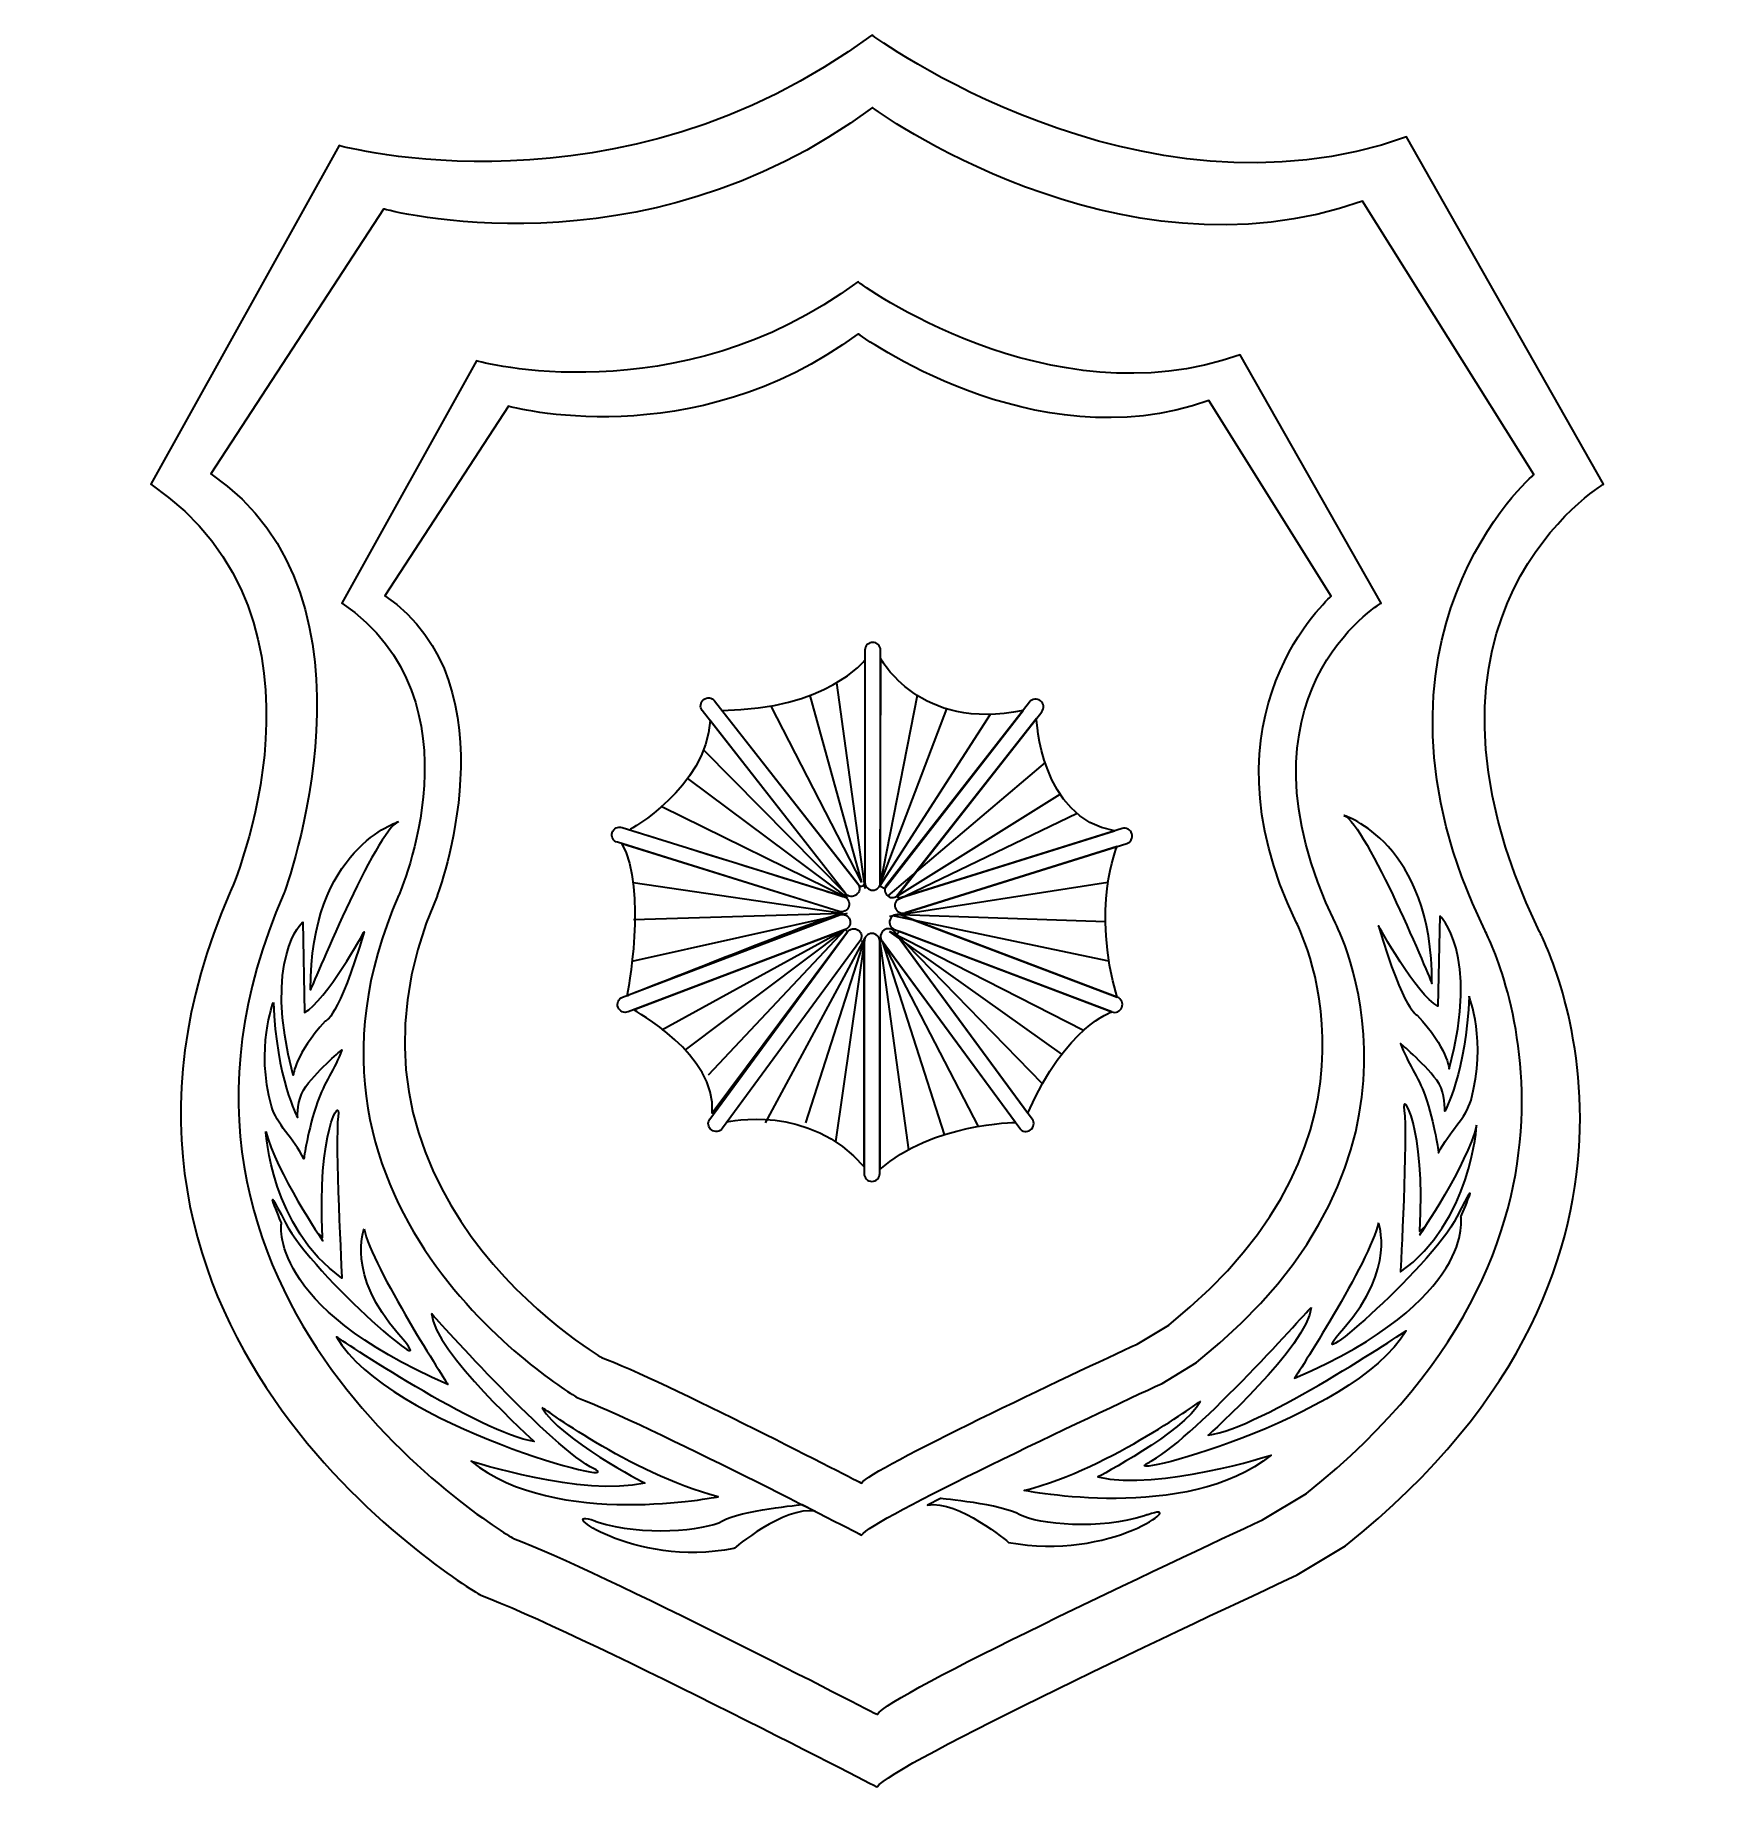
# Model space of a CAD drawing. Header units: inches. Extents: x 82 to 567, y 152 to 658.
import ezdxf

# ---------------------------------------------------------------- set-up
doc = ezdxf.new("R2010")
doc.units = ezdxf.units.IN
doc.header["$MEASUREMENT"] = 0
doc.layers.add('Layer 2', color=7, linetype='Continuous')

# ---------------------------------------------------------------- blocks, each defined once
blk = doc.blocks.new('block 2')
at = {"layer": 'Layer 2', "color": 7, "lineweight": 35}
for points, knots in [([(186.75, 430.88), (186.75, 430.88), (161, 422.96), (161.25, 382.23), (161.25, 382.23), (180.23, 428.47), (186.75, 430.88)], [0, 0, 0, 0, 1, 1, 1, 2, 2, 2, 2]), ([(159, 401.84), (159, 401.84), (147.25, 391.24), (156.25, 357.5), (156.25, 357.5), (156.75, 363.66), (165.5, 373.08), (165.5, 373.08), (169.25, 373.66), (176.75, 398.96), (176.75, 398.96), (165.67, 378.77), (159.5, 375.65), (159.5, 375.65), (159, 401.84), (159, 401.84)], [0, 0, 0, 0, 1, 1, 1, 2, 2, 2, 3, 3, 3, 4, 4, 4, 5, 5, 5, 5]), ([(150.5, 378.56), (150.5, 378.56), (145.3, 365.41), (149.93, 348.5), (151.35, 343.31), (156.33, 339.3), (159.32, 333.25), (159.32, 333.25), (160.47, 341.75), (163.25, 349.75), (165.15, 355.21), (168.34, 359.28), (170.33, 364.83), (170.33, 364.83), (164.03, 359.68), (159.86, 354.24), (157.79, 351.54), (157.5, 347.5), (157.5, 345.25), (157.5, 345.25), (151.31, 356.54), (150.5, 378.56)], [0, 0, 0, 0, 1, 1, 1, 2, 2, 2, 3, 3, 3, 4, 4, 4, 5, 5, 5, 6, 6, 6, 7, 7, 7, 7]), ([(148.31, 341.19), (148.31, 341.19), (149.83, 313.25), (170.33, 298.75), (170.33, 298.75), (168.25, 338.75), (169.25, 345.5), (170.24, 352.18), (163.01, 340.99), (164.74, 310.5), (164.76, 310.17), (162, 313.8), (164.8, 309.5), (164.8, 309.5), (151.12, 329.63), (148.31, 341.19)], [0, 0, 0, 0, 1, 1, 1, 2, 2, 2, 3, 3, 3, 4, 4, 4, 5, 5, 5, 5]), ([(176.75, 313), (176.75, 313), (171.5, 299.75), (186.75, 282.5), (202, 265.25), (161.75, 299.5), (154, 314.75), (146.25, 330), (152.86, 314.75), (152.86, 314.75), (152.86, 314.75), (148.25, 290.75), (201, 268), (201, 268), (179, 302), (176.75, 313)], [0, 0, 0, 0, 1, 1, 1, 2, 2, 2, 3, 3, 3, 4, 4, 4, 5, 5, 5, 5]), ([(196.25, 288.5), (196.25, 288.5), (229.14, 251.53), (242.22, 244.17), (242.49, 244.01), (242.75, 243.88), (243, 243.75), (255.5, 237.5), (183.9, 255.75), (168.75, 281.75), (168.75, 281.75), (210.75, 253.5), (226, 251.5), (226, 251.5), (197, 277.5), (196.25, 288.5)], [0, 0, 0, 0, 1, 1, 1, 2, 2, 2, 3, 3, 3, 4, 4, 4, 5, 5, 5, 5]), ([(228.25, 261.25), (227.81, 262.04), (253.25, 242.25), (279.25, 235.5), (279.25, 235.5), (232.25, 226), (207.75, 245.75), (207.75, 245.75), (240, 235.33), (258, 239.42), (258, 239.42), (233.25, 252.25), (228.25, 261.25)], [0, 0, 0, 0, 1, 1, 1, 2, 2, 2, 3, 3, 3, 4, 4, 4, 4]), ([(303.51, 233.22), (303.51, 233.22), (285.75, 231.5), (280.5, 228.5), (275.38, 225.58), (256.96, 224.08), (244.46, 228.17), (244.13, 228.28), (243.81, 228.39), (243.5, 228.5), (231, 233), (254.35, 214.75), (283.8, 220.5), (283.8, 220.5), (298.33, 232.83), (307.29, 231.29), (307.29, 231.29), (303.51, 233.22), (303.51, 233.22)], [0, 0, 0, 0, 1, 1, 1, 2, 2, 2, 3, 3, 3, 4, 4, 4, 5, 5, 5, 6, 6, 6, 6])]:
    blk.add_open_spline(points, degree=3, knots=knots, dxfattribs=at)
blk = doc.blocks.new('block 3')
at = {"layer": 'Layer 2', "color": 7, "lineweight": 35}
for points, knots in [([(460.35, 432.67), (460.35, 432.67), (486.1, 424.75), (485.85, 384.02), (485.85, 384.02), (466.87, 430.26), (460.35, 432.67)], [0, 0, 0, 0, 1, 1, 1, 2, 2, 2, 2]), ([(488.1, 403.63), (488.1, 403.63), (499.85, 393.04), (490.85, 359.29), (490.85, 359.29), (490.35, 365.45), (481.6, 374.87), (481.6, 374.87), (477.85, 375.45), (470.35, 400.75), (470.35, 400.75), (481.43, 380.56), (487.6, 377.45), (487.6, 377.45), (488.1, 403.63), (488.1, 403.63)], [0, 0, 0, 0, 1, 1, 1, 2, 2, 2, 3, 3, 3, 4, 4, 4, 5, 5, 5, 5]), ([(496.6, 380.36), (496.6, 380.36), (501.8, 367.2), (497.17, 350.29), (495.75, 345.1), (490.78, 341.09), (487.78, 335.04), (487.78, 335.04), (486.63, 343.55), (483.85, 351.54), (481.96, 357.01), (478.76, 361.08), (476.77, 366.62), (476.77, 366.62), (483.07, 361.47), (487.24, 356.03), (489.31, 353.34), (489.6, 349.29), (489.6, 347.04), (489.6, 347.04), (495.79, 358.33), (496.6, 380.36)], [0, 0, 0, 0, 1, 1, 1, 2, 2, 2, 3, 3, 3, 4, 4, 4, 5, 5, 5, 6, 6, 6, 7, 7, 7, 7]), ([(498.79, 342.99), (498.79, 342.99), (497.27, 315.04), (476.77, 300.54), (476.77, 300.54), (478.85, 340.54), (477.85, 347.29), (476.86, 353.97), (484.09, 342.79), (482.36, 312.29), (482.34, 311.96), (485.1, 315.59), (482.3, 311.29), (482.3, 311.29), (495.99, 331.43), (498.79, 342.99)], [0, 0, 0, 0, 1, 1, 1, 2, 2, 2, 3, 3, 3, 4, 4, 4, 5, 5, 5, 5]), ([(470.35, 314.79), (470.35, 314.79), (475.6, 301.54), (460.35, 284.29), (445.1, 267.04), (485.35, 301.29), (493.1, 316.54), (500.85, 331.79), (494.25, 316.54), (494.25, 316.54), (494.25, 316.54), (498.85, 292.54), (446.1, 269.79), (446.1, 269.79), (468.1, 303.79), (470.35, 314.79)], [0, 0, 0, 0, 1, 1, 1, 2, 2, 2, 3, 3, 3, 4, 4, 4, 5, 5, 5, 5]), ([(450.85, 290.29), (450.85, 290.29), (417.96, 253.33), (404.88, 245.96), (404.61, 245.81), (404.35, 245.67), (404.1, 245.54), (391.6, 239.29), (463.2, 257.54), (478.35, 283.54), (478.35, 283.54), (436.35, 255.29), (421.1, 253.29), (421.1, 253.29), (450.1, 279.29), (450.85, 290.29)], [0, 0, 0, 0, 1, 1, 1, 2, 2, 2, 3, 3, 3, 4, 4, 4, 5, 5, 5, 5]), ([(418.85, 263.04), (419.29, 263.83), (393.85, 244.04), (367.85, 237.29), (367.85, 237.29), (414.85, 227.79), (439.35, 247.54), (439.35, 247.54), (407.1, 237.13), (389.1, 241.21), (389.1, 241.21), (413.85, 254.04), (418.85, 263.04)], [0, 0, 0, 0, 1, 1, 1, 2, 2, 2, 3, 3, 3, 4, 4, 4, 4]), ([(343.6, 235.01), (343.6, 235.01), (361.35, 233.29), (366.6, 230.29), (371.72, 227.37), (390.14, 225.87), (402.65, 229.97), (402.97, 230.07), (403.29, 230.18), (403.6, 230.29), (416.1, 234.79), (392.75, 216.54), (363.3, 222.29), (363.3, 222.29), (348.78, 234.63), (339.81, 233.09), (339.81, 233.09), (343.6, 235.01), (343.6, 235.01)], [0, 0, 0, 0, 1, 1, 1, 2, 2, 2, 3, 3, 3, 4, 4, 4, 5, 5, 5, 6, 6, 6, 6])]:
    blk.add_open_spline(points, degree=3, knots=knots, dxfattribs=at)

msp = doc.modelspace()

# ---------------------------------------------------------------- linework, layer by layer
at = {"layer": 'Layer 2', "color": 7, "lineweight": 35}
for points in [[(305.77, 467.38), (320.73, 413.26)], [(313.53, 471.06), (321.73, 411.52)], [(336.86, 467.38), (326.01, 412.26)], [(294.44, 464.31), (320.73, 413.26)], [(358, 461.89), (326.01, 412.26)], [(345.38, 463.5), (326.25, 413.26)], [(275.04, 451.67), (316.09, 410.09)], [(373.88, 447.95), (328.31, 409.35)], [(270.41, 443.32), (316.65, 408.81)], [(330.9, 409.22), (378.23, 438.79)], [(262.92, 435.24), (316.65, 408.81)], [(383.18, 433.17), (330.9, 408.07)], [(254.64, 413.26), (315.12, 404.39)], [(392.08, 413.26), (328.85, 403.45)], [(254.32, 390.5), (316.65, 404.39)], [(254.77, 402.5), (315.12, 404.39)], [(392.37, 390.5), (329.83, 403.6)], [(391.34, 401.84), (331.91, 403.85)], [(316.03, 399.63), (262.92, 370.53)], [(316.03, 399.63), (269.65, 364.83)], [(316.03, 399.63), (276.39, 357.5)], [(321.73, 397.24), (292.84, 343.66)], [(321.73, 397.24), (304.5, 343.66)], [(321.73, 397.24), (313.25, 338.22)], [(326.01, 396.24), (334.3, 335.92)], [(326.69, 396.28), (344.68, 340.28)], [(326.69, 396.28), (354.51, 342.66)], [(378.73, 363.6), (328.85, 399.09)], [(384.98, 370.45), (328.85, 399.09)], [(373.1, 355.01), (330.33, 398.96)]]:
    msp.add_lwpolyline(points, dxfattribs=at)
for points, knots in [([(446.88, 212.88), (419.57, 200.18), (329.28, 157.86), (325.25, 151.5), (325.25, 151.5), (237.5, 197), (210.5, 207), (210.5, 207), (81.5, 281.5), (138, 410.5), (138, 410.5), (173, 489), (115, 528.5), (115, 528.5), (169.5, 626.5), (169.5, 626.5), (169.5, 626.5), (250.5, 604), (323.75, 658.5), (323.75, 658.5), (401, 601.5), (478.5, 629), (478.5, 629), (535.5, 528.5), (535.5, 528.5), (535.5, 528.5), (472.5, 491), (517, 399), (517, 399), (566.91, 305.9), (460.8, 221.25), (460.8, 221.25), (446.88, 212.88), (446.88, 212.88)], [0, 0, 0, 0, 1, 1, 1, 2, 2, 2, 3, 3, 3, 4, 4, 4, 5, 5, 5, 6, 6, 6, 7, 7, 7, 8, 8, 8, 9, 9, 9, 10, 10, 10, 11, 11, 11, 11]), ([(436.8, 228.79), (411.76, 217.15), (328.95, 178.33), (325.25, 172.5), (325.25, 172.5), (244.77, 214.23), (220.01, 223.4), (220.01, 223.4), (101.69, 291.73), (153.51, 410.04), (153.51, 410.04), (185.61, 495.27), (132.42, 531.5), (132.42, 531.5), (182.4, 608.15), (182.4, 608.15), (182.4, 608.15), (256.69, 587.51), (323.88, 637.5), (323.88, 637.5), (394.72, 585.22), (465.8, 610.44), (465.8, 610.44), (515.33, 531.33), (515.33, 531.33), (515.33, 531.33), (460.3, 483.88), (501.12, 399.5), (501.12, 399.5), (546.89, 314.11), (449.57, 236.47), (449.57, 236.47), (436.8, 228.79), (436.8, 228.79)], [0, 0, 0, 0, 1, 1, 1, 2, 2, 2, 3, 3, 3, 4, 4, 4, 5, 5, 5, 6, 6, 6, 7, 7, 7, 8, 8, 8, 9, 9, 9, 10, 10, 10, 11, 11, 11, 11]), ([(407.74, 268.3), (388.21, 259.22), (323.62, 228.94), (320.73, 224.39), (320.73, 224.39), (257.96, 256.94), (238.65, 264.09), (238.65, 264.09), (146.37, 317.39), (186.79, 409.66), (186.79, 409.66), (211.82, 465.82), (170.33, 494.07), (170.33, 494.07), (209.32, 564.18), (209.32, 564.18), (209.32, 564.18), (267.26, 548.08), (319.66, 587.07), (319.66, 587.07), (374.92, 546.29), (430.36, 565.97), (430.36, 565.97), (471.13, 494.07), (471.13, 494.07), (471.13, 494.07), (426.07, 467.25), (457.9, 401.44), (457.9, 401.44), (493.6, 334.84), (417.7, 274.29), (417.7, 274.29), (407.74, 268.3), (407.74, 268.3)], [0, 0, 0, 0, 1, 1, 1, 2, 2, 2, 3, 3, 3, 4, 4, 4, 5, 5, 5, 6, 6, 6, 7, 7, 7, 8, 8, 8, 9, 9, 9, 10, 10, 10, 11, 11, 11, 11]), ([(400.53, 279.69), (382.62, 271.35), (323.38, 243.59), (320.73, 239.42), (320.73, 239.42), (263.16, 269.26), (245.45, 275.83), (245.45, 275.83), (160.81, 324.7), (197.88, 409.34), (197.88, 409.34), (220.85, 470.31), (182.79, 496.22), (182.79, 496.22), (218.55, 551.05), (218.55, 551.05), (218.55, 551.05), (271.69, 536.29), (319.75, 572.05), (319.75, 572.05), (370.43, 534.65), (421.28, 552.69), (421.28, 552.69), (456.71, 496.1), (456.71, 496.1), (456.71, 496.1), (417.34, 462.15), (446.54, 401.79), (446.54, 401.79), (479.28, 340.71), (409.66, 285.18), (409.66, 285.18), (400.53, 279.69), (400.53, 279.69)], [0, 0, 0, 0, 1, 1, 1, 2, 2, 2, 3, 3, 3, 4, 4, 4, 5, 5, 5, 6, 6, 6, 7, 7, 7, 8, 8, 8, 9, 9, 9, 10, 10, 10, 11, 11, 11, 11]), ([(326.25, 413.26), (326.25, 412.01), (325.24, 411), (323.99, 411), (323.99, 411), (323.99, 411), (323.99, 411), (322.74, 411), (321.73, 412.01), (321.73, 413.26), (321.73, 413.26), (321.73, 480.49), (321.73, 480.49), (321.73, 481.74), (322.74, 482.75), (323.99, 482.75), (323.99, 482.75), (323.99, 482.75), (323.99, 482.75), (325.24, 482.75), (326.25, 481.74), (326.25, 480.49), (326.25, 480.49), (326.25, 413.26), (326.25, 413.26)], [0, 0, 0, 0, 1, 1, 1, 2, 2, 2, 3, 3, 3, 4, 4, 4, 5, 5, 5, 6, 6, 6, 7, 7, 7, 8, 8, 8, 8]), ([(321.73, 413.26), (321.73, 413.26), (321.73, 477.62), (321.73, 477.62), (321.73, 477.62), (310.69, 463.27), (280.35, 463.07), (280.35, 463.07), (319.65, 412.87), (319.65, 412.87), (319.65, 412.87), (320.96, 410.77), (321.73, 413.26)], [0, 0, 0, 0, 1, 1, 1, 2, 2, 2, 3, 3, 3, 4, 4, 4, 4]), ([(326.25, 478.12), (326.25, 478.12), (337.45, 456.72), (367.48, 463.05), (367.48, 463.05), (327.49, 411.52), (327.49, 411.52), (327.49, 411.52), (326.01, 412.26), (326.01, 412.26), (326.01, 412.26), (326.25, 478.12), (326.25, 478.12)], [0, 0, 0, 0, 1, 1, 1, 2, 2, 2, 3, 3, 3, 4, 4, 4, 4]), ([(278.2, 465.81), (277.43, 466.79), (276.01, 466.97), (275.03, 466.2), (275.03, 466.2), (275.03, 466.2), (275.03, 466.2), (274.05, 465.43), (273.88, 464.01), (274.65, 463.03), (274.65, 463.03), (316.09, 410.09), (316.09, 410.09), (316.86, 409.1), (318.28, 408.93), (319.26, 409.7), (319.26, 409.7), (319.26, 409.7), (319.26, 409.7), (320.24, 410.47), (320.41, 411.89), (319.65, 412.87), (319.65, 412.87), (278.2, 465.81), (278.2, 465.81)], [0, 0, 0, 0, 1, 1, 1, 2, 2, 2, 3, 3, 3, 4, 4, 4, 5, 5, 5, 6, 6, 6, 7, 7, 7, 8, 8, 8, 8]), ([(369.37, 465.46), (370.13, 466.44), (371.55, 466.61), (372.54, 465.85), (372.54, 465.85), (372.54, 465.85), (372.54, 465.85), (373.52, 465.08), (373.69, 463.66), (372.92, 462.67), (372.92, 462.67), (331.48, 409.73), (331.48, 409.73), (330.71, 408.75), (329.29, 408.58), (328.31, 409.35), (328.31, 409.35), (328.31, 409.35), (328.31, 409.35), (327.33, 410.12), (327.16, 411.54), (327.92, 412.52), (327.92, 412.52), (369.37, 465.46), (369.37, 465.46)], [0, 0, 0, 0, 1, 1, 1, 2, 2, 2, 3, 3, 3, 4, 4, 4, 5, 5, 5, 6, 6, 6, 7, 7, 7, 8, 8, 8, 8]), ([(276.92, 460.13), (276.92, 460.13), (316.09, 410.09), (316.09, 410.09), (316.09, 410.09), (316.22, 408.96), (315.58, 409.16), (314.95, 409.36), (253.59, 428.51), (253.59, 428.51), (253.59, 428.51), (275.71, 440.51), (276.92, 460.13)], [0, 0, 0, 0, 1, 1, 1, 2, 2, 2, 3, 3, 3, 4, 4, 4, 4]), ([(371.39, 460.71), (371.39, 460.71), (372.48, 431.94), (393.99, 428.16), (393.99, 428.16), (331.98, 408.81), (331.98, 408.81), (331.98, 408.81), (330.9, 409.22), (330.9, 409.22), (330.9, 409.22), (371.39, 460.71), (371.39, 460.71)], [0, 0, 0, 0, 1, 1, 1, 2, 2, 2, 3, 3, 3, 4, 4, 4, 4]), ([(251.41, 429.19), (250.22, 429.56), (248.95, 428.9), (248.58, 427.71), (248.58, 427.71), (248.58, 427.71), (248.58, 427.71), (248.21, 426.52), (248.87, 425.25), (250.06, 424.88), (250.06, 424.88), (314.24, 404.85), (314.24, 404.85), (315.43, 404.48), (316.7, 405.14), (317.07, 406.33), (317.07, 406.33), (317.07, 406.33), (317.07, 406.33), (317.44, 407.52), (316.78, 408.79), (315.58, 409.16), (315.58, 409.16), (251.41, 429.19), (251.41, 429.19)], [0, 0, 0, 0, 1, 1, 1, 2, 2, 2, 3, 3, 3, 4, 4, 4, 5, 5, 5, 6, 6, 6, 7, 7, 7, 8, 8, 8, 8]), ([(396.16, 428.84), (397.35, 429.21), (398.62, 428.54), (398.99, 427.35), (398.99, 427.35), (398.99, 427.35), (398.99, 427.35), (399.36, 426.16), (398.7, 424.9), (397.51, 424.52), (397.51, 424.52), (333.33, 404.5), (333.33, 404.5), (332.14, 404.12), (330.87, 404.79), (330.5, 405.98), (330.5, 405.98), (330.5, 405.98), (330.5, 405.98), (330.13, 407.17), (330.79, 408.43), (331.98, 408.81), (331.98, 408.81), (396.16, 428.84), (396.16, 428.84)], [0, 0, 0, 0, 1, 1, 1, 2, 2, 2, 3, 3, 3, 4, 4, 4, 5, 5, 5, 6, 6, 6, 7, 7, 7, 8, 8, 8, 8]), ([(251.33, 424.48), (251.33, 424.48), (314.24, 404.85), (314.24, 404.85), (314.24, 404.85), (316.01, 403.93), (315.12, 404.39), (314.24, 404.85), (252.87, 380.52), (252.87, 380.52), (252.87, 380.52), (258.91, 411.46), (251.33, 424.48)], [0, 0, 0, 0, 1, 1, 1, 2, 2, 2, 3, 3, 3, 4, 4, 4, 4]), ([(333.33, 404.5), (333.33, 404.5), (394.7, 423.65), (394.7, 423.65), (394.7, 423.65), (387.07, 405.93), (394.78, 380.03), (394.78, 380.03), (333.33, 403.32), (333.33, 403.32), (333.33, 403.32), (333.33, 404.5), (333.33, 404.5)], [0, 0, 0, 0, 1, 1, 1, 2, 2, 2, 3, 3, 3, 4, 4, 4, 4]), ([(251.56, 380.03), (250.4, 379.58), (249.81, 378.28), (250.25, 377.11), (250.25, 377.11), (250.25, 377.11), (250.25, 377.11), (250.7, 375.95), (252, 375.36), (253.17, 375.8), (253.17, 375.8), (316.03, 399.63), (316.03, 399.63), (317.2, 400.07), (317.79, 401.38), (317.35, 402.54), (317.35, 402.54), (317.35, 402.54), (317.35, 402.54), (316.9, 403.71), (315.6, 404.29), (314.43, 403.85), (314.43, 403.85), (251.56, 380.03), (251.56, 380.03)], [0, 0, 0, 0, 1, 1, 1, 2, 2, 2, 3, 3, 3, 4, 4, 4, 5, 5, 5, 6, 6, 6, 7, 7, 7, 8, 8, 8, 8]), ([(394.78, 380.03), (395.95, 379.58), (396.54, 378.28), (396.09, 377.11), (396.09, 377.11), (396.09, 377.11), (396.09, 377.11), (395.65, 375.95), (394.35, 375.36), (393.18, 375.8), (393.18, 375.8), (330.31, 399.63), (330.31, 399.63), (329.15, 400.07), (328.56, 401.38), (329, 402.54), (329, 402.54), (329, 402.54), (329, 402.54), (329.45, 403.71), (330.75, 404.29), (331.91, 403.85), (331.91, 403.85), (394.78, 380.03), (394.78, 380.03)], [0, 0, 0, 0, 1, 1, 1, 2, 2, 2, 3, 3, 3, 4, 4, 4, 5, 5, 5, 6, 6, 6, 7, 7, 7, 8, 8, 8, 8]), ([(316.03, 399.63), (316.03, 399.63), (254.77, 376.41), (254.77, 376.41), (254.77, 376.41), (279, 363.31), (277.5, 346.53), (277.5, 346.53), (316.65, 398.96), (316.65, 398.96), (316.65, 398.96), (316.03, 399.63), (316.03, 399.63)], [0, 0, 0, 0, 1, 1, 1, 2, 2, 2, 3, 3, 3, 4, 4, 4, 4]), ([(276.83, 344.79), (276.09, 343.78), (276.31, 342.37), (277.31, 341.63), (277.31, 341.63), (277.31, 341.63), (277.31, 341.63), (278.31, 340.89), (279.73, 341.11), (280.47, 342.11), (280.47, 342.11), (320.29, 396.28), (320.29, 396.28), (321.03, 397.28), (320.82, 398.7), (319.81, 399.44), (319.81, 399.44), (319.81, 399.44), (319.81, 399.44), (318.81, 400.17), (317.39, 399.96), (316.65, 398.96), (316.65, 398.96), (276.83, 344.79), (276.83, 344.79)], [0, 0, 0, 0, 1, 1, 1, 2, 2, 2, 3, 3, 3, 4, 4, 4, 5, 5, 5, 6, 6, 6, 7, 7, 7, 8, 8, 8, 8]), ([(320.29, 396.28), (320.29, 396.28), (281.86, 344), (281.86, 344), (281.86, 344), (305.73, 349.5), (321.49, 330.92), (321.49, 330.92), (321.49, 396), (321.49, 396), (321.49, 396), (320.73, 396.28), (320.73, 396.28)], [0, 0, 0, 0, 1, 1, 1, 2, 2, 2, 3, 3, 3, 4, 4, 4, 4]), ([(326.01, 329.01), (326.01, 327.76), (325, 326.75), (323.75, 326.75), (323.75, 326.75), (323.75, 326.75), (323.75, 326.75), (322.5, 326.75), (321.49, 327.76), (321.49, 329.01), (321.49, 329.01), (321.49, 396.24), (321.49, 396.24), (321.49, 397.49), (322.5, 398.5), (323.75, 398.5), (323.75, 398.5), (323.75, 398.5), (323.75, 398.5), (325, 398.5), (326.01, 397.49), (326.01, 396.24), (326.01, 396.24), (326.01, 329.01), (326.01, 329.01)], [0, 0, 0, 0, 1, 1, 1, 2, 2, 2, 3, 3, 3, 4, 4, 4, 5, 5, 5, 6, 6, 6, 7, 7, 7, 8, 8, 8, 8]), ([(370.15, 344.79), (370.89, 343.78), (370.68, 342.37), (369.67, 341.63), (369.67, 341.63), (369.67, 341.63), (369.67, 341.63), (368.67, 340.89), (367.25, 341.11), (366.52, 342.11), (366.52, 342.11), (326.69, 396.28), (326.69, 396.28), (325.95, 397.28), (326.17, 398.7), (327.17, 399.44), (327.17, 399.44), (327.17, 399.44), (327.17, 399.44), (328.18, 400.17), (329.59, 399.96), (330.33, 398.96), (330.33, 398.96), (370.15, 344.79), (370.15, 344.79)], [0, 0, 0, 0, 1, 1, 1, 2, 2, 2, 3, 3, 3, 4, 4, 4, 5, 5, 5, 6, 6, 6, 7, 7, 7, 8, 8, 8, 8]), ([(365.28, 343.79), (365.28, 343.79), (341.18, 343.67), (326.01, 330.17), (326.01, 330.17), (326.01, 396.24), (326.01, 396.24), (326.01, 396.24), (326.69, 396.28), (326.69, 396.28), (326.69, 396.28), (365.28, 343.79), (365.28, 343.79)], [0, 0, 0, 0, 1, 1, 1, 2, 2, 2, 3, 3, 3, 4, 4, 4, 4]), ([(331.74, 399.09), (331.74, 399.09), (393.18, 375.8), (393.18, 375.8), (393.18, 375.8), (380.12, 371.94), (368.87, 346.53), (368.87, 346.53), (330.9, 398.18), (330.9, 398.18), (330.9, 398.18), (331.74, 399.09), (331.74, 399.09)], [0, 0, 0, 0, 1, 1, 1, 2, 2, 2, 3, 3, 3, 4, 4, 4, 4])]:
    msp.add_open_spline(points, degree=3, knots=knots, dxfattribs=at)

# ---------------------------------------------------------------- block references
at = {"layer": 'Layer 2'}
for name in ['block 3', 'block 2']:
    msp.add_blockref(name, (0, 0), dxfattribs=at)

doc.saveas('drawing.dxf')
